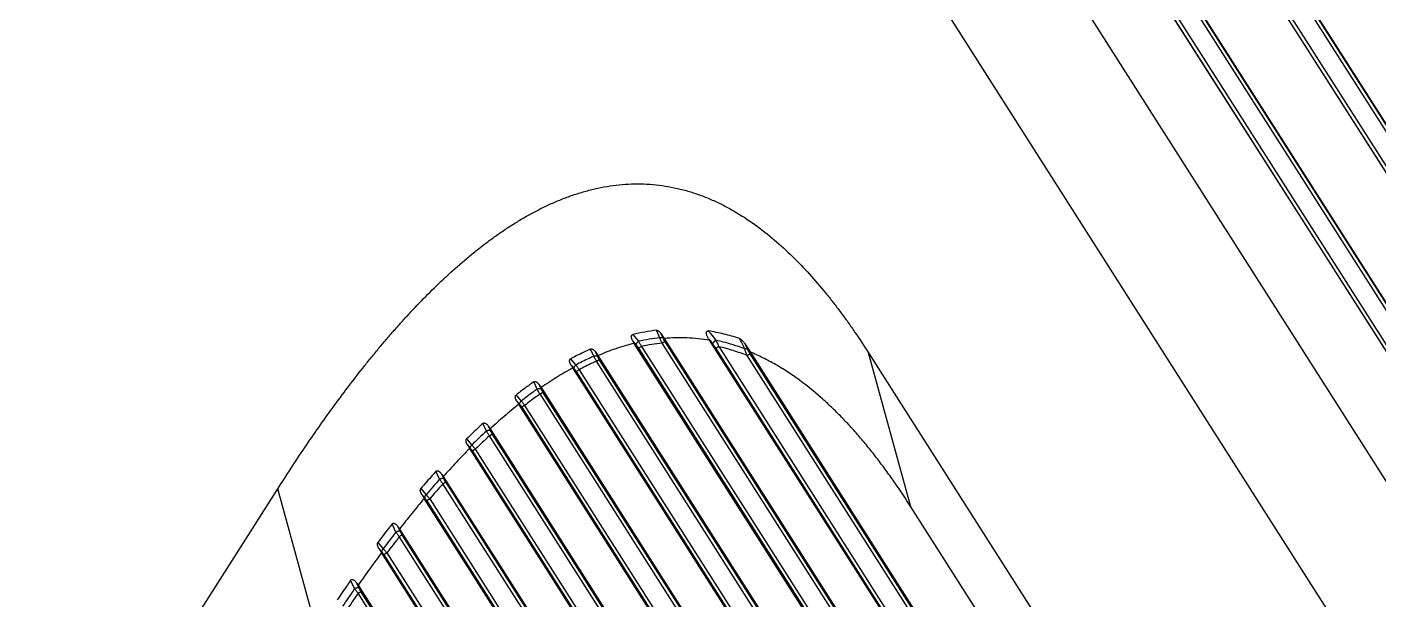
# Model space of a CAD drawing. Header units: millimetres. Extents: x 1409 to 26878, y 589 to 5187.
# Drawn here: x 2918.5 to 3032.7, y 1437.3 to 1485.6 of the extents above; entities that cross this region are included whole.
import ezdxf

# ---------------------------------------------------------------- set-up
doc = ezdxf.new("R2010")
doc.units = ezdxf.units.MM

msp = doc.modelspace()

# ---------------------------------------------------------------- linework, layer by layer
at = {"color": 7, "linetype": 'Continuous'}
for p, q in [((2958.7785, 1564.3004), (3153.6063, 1258.482)), ((2966.0989, 1563.7905), (3154.7795, 1267.6214)), ((2968.4965, 1564.1217), (3155.2993, 1270.9)), ((2975.703, 1563.7905), (3154.7795, 1282.6968)), ((2978.1005, 1564.1217), (3155.2993, 1285.9754)), ((3114.3886, 1331.0591), (2991.8564, 1523.3963)), ((3114.6407, 1331.2197), (2992.1084, 1523.5568)), ((3114.3886, 1334.5238), (2994.0636, 1523.3963)), ((3114.6407, 1334.6844), (2994.3157, 1523.5568)), ((3114.3886, 1346.1345), (3001.4604, 1523.3963)), ((3114.6407, 1346.2951), (3001.7125, 1523.5568)), ((3114.3886, 1349.5992), (3003.6677, 1523.3963)), ((3114.6407, 1349.7598), (3003.9197, 1523.5568)), ((3106.2173, 1314.2795), (2976.3117, 1518.1906)), ((2969.713, 1459.6837), (2970.1938, 1459.1107)), ((2971.9961, 1459.4077), (2971.7007, 1460.045)), ((2972.2557, 1459.4234), (2972.1064, 1459.7476)), ((2972.1064, 1459.7476), (2972.3605, 1459.3565)), ((2972.3605, 1459.3565), (3019.1576, 1385.8998)), ((2976.112, 1459.3329), (2976.1935, 1459.2025)), ((2966.4188, 1457.8486), (2966.1443, 1458.4564)), ((2966.7205, 1457.8756), (2966.5787, 1458.1895)), ((2966.5787, 1458.1895), (2966.7639, 1457.9051)), ((2969.7259, 1459.122), (2969.9798, 1458.8174)), ((2969.7259, 1459.122), (2969.8396, 1458.9398)), ((3016.3712, 1385.8998), (2969.8396, 1458.9398)), ((2970.4355, 1458.6823), (2970.1911, 1458.5266)), ((2970.1911, 1458.5266), (3016.8132, 1385.3445)), ((2970.4355, 1458.6823), (3017.4401, 1384.8998)), ((2972.1843, 1458.9553), (2972.4287, 1459.111)), ((3019.3629, 1384.8998), (2972.1843, 1458.9553)), ((3019.4231, 1385.3445), (2972.4287, 1459.111)), ((3022.8925, 1385.8998), (2976.1935, 1459.2025)), ((2976.9711, 1458.6597), (2976.7267, 1458.504)), ((2976.7267, 1458.504), (3023.3345, 1385.3445)), ((2976.9711, 1458.6597), (3023.9614, 1384.8998)), ((2979.1373, 1458.9438), (2979.6094, 1458.2145)), ((2979.6094, 1458.2145), (3025.6789, 1385.8998)), ((2964.4599, 1457.6274), (2964.9041, 1457.1082)), ((2964.4937, 1457.1), (2964.7258, 1456.8282)), ((2964.4937, 1457.1), (2964.6388, 1456.8671)), ((2966.6344, 1457.4306), (2966.8788, 1457.5863)), ((3012.8416, 1384.8998), (2966.6344, 1457.4306)), ((2966.7639, 1457.9051), (3012.6363, 1385.8998)), ((3012.9019, 1385.3445), (2966.8788, 1457.5863)), ((2979.3776, 1457.9005), (2979.622, 1458.0562)), ((3025.8842, 1384.8998), (2979.3776, 1457.9005)), ((3025.9444, 1385.3445), (2979.622, 1458.0562)), ((2989.6201, 1458.1345), (3036.2757, 1384.8998)), ((2993.1884, 1445.1472), (2989.6201, 1458.1345)), ((3009.8499, 1385.8998), (2964.6388, 1456.8671)), ((2965.1666, 1456.7164), (2964.9222, 1456.5607)), ((2964.9222, 1456.5607), (3010.2919, 1385.3445)), ((2965.1666, 1456.7164), (3010.9188, 1384.8998)), ((2961.6326, 1455.0728), (2961.3509, 1455.6926)), ((2961.9583, 1455.1141), (2961.8106, 1455.4382)), ((2961.8106, 1455.4382), (2961.9648, 1455.2018)), ((2961.8723, 1454.6692), (2962.1167, 1454.8249)), ((2961.9648, 1455.2018), (3006.115, 1385.8998)), ((3006.3806, 1385.3445), (2962.1167, 1454.8249)), ((2959.8532, 1454.5785), (2960.2895, 1454.07)), ((2959.905, 1454.0678), (2960.1314, 1453.8039)), ((2959.905, 1454.0678), (2960.0759, 1453.793)), ((3003.3286, 1385.8998), (2960.0759, 1453.793)), ((2960.5696, 1453.6959), (2960.3252, 1453.5402)), ((2960.5696, 1453.6959), (3004.3975, 1384.8998)), ((3006.3203, 1384.8998), (2961.8723, 1454.6692)), ((2960.3252, 1453.5402), (3003.7706, 1385.3445)), ((2957.34, 1451.54), (2957.0446, 1452.181)), ((2957.6797, 1451.5934), (2957.5232, 1451.9321)), ((2957.5232, 1451.9321), (2957.6607, 1451.7214)), ((2957.5974, 1451.143), (2957.8418, 1451.2987)), ((2957.6608, 1451.7214), (2999.5937, 1385.8998)), ((2999.8593, 1385.3445), (2957.8418, 1451.2987)), ((2955.6758, 1450.8703), (2956.1135, 1450.3588)), ((2955.7414, 1450.3679), (2955.9332, 1450.0593)), ((2955.7414, 1450.3679), (2955.9675, 1450.104)), ((2999.799, 1384.8998), (2957.5974, 1451.143)), ((2996.8074, 1385.8998), (2955.9332, 1450.0593)), ((2956.4066, 1449.9941), (2956.1622, 1449.8384)), ((2956.1622, 1449.8384), (2997.2493, 1385.3445)), ((2956.4066, 1449.9941), (2997.8762, 1384.8998)), ((2953.3922, 1447.4767), (2953.0824, 1448.1399)), ((2953.7405, 1447.5399), (2953.5751, 1447.8932)), ((2953.5751, 1447.8932), (2953.7027, 1447.6979)), ((2953.6627, 1447.0829), (2953.9071, 1447.2386)), ((2993.2777, 1384.8998), (2953.6627, 1447.0829)), ((2953.7027, 1447.6979), (2993.0724, 1385.8998)), ((2993.338, 1385.3445), (2953.9071, 1447.2386)), ((2918.5469, 1413.4277), (2939.7201, 1446.663)), ((2943.2884, 1433.6757), (2939.7201, 1446.663)), ((2951.8091, 1446.6833), (2952.2515, 1446.164)), ((2951.8854, 1446.1852), (2952.0944, 1445.8488)), ((2951.8854, 1446.1852), (2952.113, 1445.9183)), ((2990.2861, 1385.8998), (2952.0944, 1445.8488)), ((2952.5542, 1445.8048), (2952.3098, 1445.6491)), ((2952.3098, 1445.6491), (2990.728, 1385.3445)), ((2952.5542, 1445.8048), (2991.3549, 1384.8998)), ((3030.9331, 1385.8998), (2993.1884, 1445.1472)), ((2949.7027, 1443.0148), (2949.3794, 1443.6986)), ((2949.8829, 1443.4526), (2950.0041, 1443.2673)), ((2950.0567, 1443.0857), (2949.8829, 1443.4526)), ((2949.9832, 1442.6222), (2950.2276, 1442.7779)), ((2986.7564, 1384.8998), (2949.9832, 1442.6222)), ((2950.0041, 1443.2672), (2986.5511, 1385.8998)), ((2986.8167, 1385.3445), (2950.2276, 1442.7779)), ((2948.1803, 1442.1285), (2948.6283, 1441.6)), ((2948.2652, 1441.6323), (2948.4884, 1441.2726)), ((2948.2652, 1441.6323), (2948.4949, 1441.3615)), ((2983.7648, 1385.8998), (2948.4884, 1441.2726)), ((2948.9385, 1441.2439), (2948.6941, 1441.0882)), ((2948.6941, 1441.0882), (2984.2067, 1385.3445)), ((2948.9385, 1441.2439), (2984.8336, 1384.8998)), ((2946.2159, 1438.2389), (2945.8803, 1438.9415)), ((2946.3924, 1438.6952), (2946.5093, 1438.5165)), ((2946.5739, 1438.3159), (2946.3924, 1438.6952)), ((2946.5044, 1437.8465), (2946.7488, 1438.0022)), ((2980.2351, 1384.8998), (2946.5044, 1437.8465)), ((2946.5093, 1438.5165), (2980.0299, 1385.8998)), ((2980.2954, 1385.3445), (2946.7488, 1438.0022))]:
    msp.add_line(p, q, dxfattribs=at)
for centre, radius, start, end in [((3135.6285, 1538.5182), 175.5607, 206.952952, 207.113707), ((2994.3746, 1411.8593), 54.2782, 133.024543, 134.822057), ((2994.5368, 1411.6638), 54.0659, 133.096381, 134.850021), ((3010.1256, 1397.0231), 75.9226, 138.352923, 139.665386), ((3010.3932, 1396.7584), 75.8346, 138.424421, 139.702708), ((3030.3786, 1380.6358), 101.9792, 142.288651, 143.286752), ((3030.659, 1380.3861), 101.8916, 142.352165, 143.324697), ((3054.5614, 1363.275), 131.751, 145.320784, 146.108856), ((3055.0978, 1362.8686), 131.963, 145.376999, 146.143387)]:
    msp.add_arc(centre, radius, start, end, dxfattribs=at)
for points, knots in [([(2939.7201, 1446.663), (2940.4648, 1447.832), (2941.605, 1449.5709), (2943.1784, 1451.8534), (2944.3871, 1453.5452), (2945.627, 1455.2143), (2946.6882, 1456.5841), (2947.5555, 1457.6653), (2948.2156, 1458.4685), (2948.8856, 1459.2634), (2949.5662, 1460.0493), (2950.2576, 1460.8256), (2951.1948, 1461.847), (2952.3964, 1463.0957), (2953.6419, 1464.3008), (2954.6672, 1465.2337), (2955.4514, 1465.9164), (2956.2515, 1466.5804), (2957.0681, 1467.2239), (2957.9021, 1467.8449), (2958.754, 1468.441), (2959.6246, 1469.0097), (2960.8107, 1469.7272), (2962.0366, 1470.3779), (2963.3012, 1470.9461), (2964.269, 1471.3269), (2965.2551, 1471.6578), (2966.2579, 1471.9342), (2967.2751, 1472.1516), (2968.3039, 1472.3057), (2969.3406, 1472.3928), (2970.3808, 1472.4101), (2971.4198, 1472.356), (2972.4526, 1472.2301), (2973.4742, 1472.0334), (2974.4802, 1471.7682), (2975.4667, 1471.438), (2976.4306, 1471.0468), (2977.3696, 1470.5995), (2978.5864, 1469.9347), (2980.0402, 1468.9871), (2981.6757, 1467.7003), (2983.2088, 1466.2937), (2984.6475, 1464.7912), (2985.7753, 1463.4749), (2986.6389, 1462.3906), (2987.2685, 1461.5632), (2987.8807, 1460.7229), (2988.6752, 1459.587), (2989.2478, 1458.719), (2989.6201, 1458.1345)], [0, 0, 0, 0, 0.06249772, 0.09374801, 0.12499794, 0.15624775, 0.18749791, 0.20312312, 0.21874855, 0.23437406, 0.24999942, 0.26562485, 0.28125056, 0.31250058, 0.34375076, 0.35937657, 0.37500261, 0.39062841, 0.40625461, 0.42188058, 0.43750683, 0.4531329, 0.46875919, 0.50000499, 0.51563095, 0.53125682, 0.54688269, 0.56250839, 0.57813392, 0.59375934, 0.60938467, 0.62500992, 0.6406351, 0.65626024, 0.6718854, 0.68751064, 0.70313602, 0.71876151, 0.73438711, 0.75001291, 0.78125574, 0.81250134, 0.8437488, 0.87499742, 0.90624678, 0.92187262, 0.93749822, 0.95312425, 0.96875033, 1, 1, 1, 1]), ([(2969.7259, 1459.122), (2969.7117, 1459.1448), (2969.6847, 1459.1913), (2969.6493, 1459.2637), (2969.6201, 1459.3388), (2969.6024, 1459.4038), (2969.5941, 1459.4569), (2969.5915, 1459.4971), (2969.5934, 1459.5374), (2969.6013, 1459.5771), (2969.6168, 1459.6147), (2969.6414, 1459.6473), (2969.6744, 1459.6713), (2969.6999, 1459.6806), (2969.713, 1459.6837)], [0, 0, 0, 0, 0.12499982, 0.24999214, 0.37497289, 0.49993152, 0.56244206, 0.62495344, 0.68746992, 0.74999338, 0.81250741, 0.87499496, 0.93747611, 1, 1, 1, 1]), ([(2971.7007, 1460.045), (2971.372, 1460.0049), (2970.7055, 1459.9035), (2970.046, 1459.7639), (2969.713, 1459.6837)], [0, 0, 0, 0, 0.49155825, 1, 1, 1, 1]), ([(2971.9961, 1459.4077), (2971.6933, 1459.375), (2971.0895, 1459.2921), (2970.4912, 1459.1764), (2970.1938, 1459.1107)], [0, 0, 0, 0, 0.4999962, 1, 1, 1, 1]), ([(2971.7007, 1460.045), (2971.7116, 1460.0463), (2971.7336, 1460.0468), (2971.7662, 1460.0419), (2971.7978, 1460.0326), (2971.8382, 1460.0157), (2971.8856, 1459.9879), (2971.9375, 1459.9476), (2971.9852, 1459.9024), (2972.0292, 1459.8536), (2972.0697, 1459.802), (2972.0945, 1459.7659), (2972.1064, 1459.7476)], [0, 0, 0, 0, 0.06254165, 0.12510339, 0.18763859, 0.25017598, 0.37512628, 0.50009995, 0.62507813, 0.75005321, 0.87503062, 1, 1, 1, 1]), ([(2971.9961, 1459.4077), (2972.0215, 1459.4174), (2972.0597, 1459.4293), (2972.1105, 1459.4392), (2972.1459, 1459.4431), (2972.1786, 1459.4436), (2972.2081, 1459.4406), (2972.2339, 1459.4343), (2972.2491, 1459.4275), (2972.2557, 1459.4234)], [0, 0, 0, 0, 0.30473238, 0.44738803, 0.58082958, 0.70348832, 0.81427641, 0.91292455, 1, 1, 1, 1]), ([(2972.1843, 1458.9553), (2972.1486, 1459.0314), (2972.0979, 1459.1453), (2972.0368, 1459.2968), (2972.0091, 1459.3712), (2971.9961, 1459.4077)], [0, 0, 0, 0, 0.51432304, 0.76266519, 1, 1, 1, 1]), ([(2972.4287, 1459.111), (2972.3958, 1459.1626), (2972.3492, 1459.2405), (2972.293, 1459.3456), (2972.2676, 1459.3977), (2972.2557, 1459.4234)], [0, 0, 0, 0, 0.51347195, 0.76206027, 1, 1, 1, 1]), ([(2976.1935, 1459.2025), (2975.8775, 1459.256), (2975.242, 1459.3427), (2974.2823, 1459.4116), (2973.3203, 1459.4191), (2972.6798, 1459.3839), (2972.3605, 1459.3565)], [0, 0, 0, 0, 0.24999952, 0.49999867, 0.74999889, 1, 1, 1, 1]), ([(2976.112, 1459.3328), (2976.0942, 1459.3614), (2976.0598, 1459.4194), (2976.0133, 1459.5092), (2975.9798, 1459.5865), (2975.9572, 1459.65), (2975.943, 1459.6985), (2975.932, 1459.7479), (2975.9255, 1459.7981), (2975.9252, 1459.8403), (2975.9296, 1459.8738), (2975.9358, 1459.8984), (2975.9456, 1459.9218), (2975.9595, 1459.9431), (2975.9778, 1459.9609), (2975.9998, 1459.9739), (2976.0239, 1459.982), (2976.0574, 1459.9869), (2976.0829, 1459.9852), (2976.0996, 1459.9826)], [0, 0, 0, 0, 0.12498424, 0.24995742, 0.37491421, 0.43740203, 0.49988696, 0.56236747, 0.6248397, 0.68729533, 0.71855705, 0.74982157, 0.78109102, 0.81237504, 0.84364906, 0.87493238, 0.90623177, 0.93751922, 1, 1, 1, 1]), ([(2976.0996, 1459.9826), (2976.1516, 1459.9168), (2976.3598, 1459.6529), (2976.5675, 1459.3886), (2976.723, 1459.1898)], [0, 0, 0, 0, 0.24945817, 1, 1, 1, 1]), ([(2978.7166, 1459.3531), (2978.4988, 1459.4247), (2978.0637, 1459.558), (2977.1948, 1459.7856), (2976.5376, 1459.9152), (2976.0996, 1459.9826)], [0, 0, 0, 0, 0.25521757, 0.50653705, 1, 1, 1, 1]), ([(2976.112, 1459.3329), (2976.1402, 1459.2966), (2976.2533, 1459.1515), (2976.3661, 1459.0063), (2976.4507, 1458.8972)], [0, 0, 0, 0, 0.24969742, 1, 1, 1, 1]), ([(2979.1656, 1458.479), (2979.1279, 1458.5519), (2978.9776, 1458.843), (2978.8282, 1459.1344), (2978.7166, 1459.3531)], [0, 0, 0, 0, 0.25060871, 1, 1, 1, 1]), ([(2978.7166, 1459.3531), (2978.7284, 1459.3492), (2978.7515, 1459.3398), (2978.7954, 1459.3165), (2978.8466, 1459.281), (2978.9032, 1459.2325), (2978.956, 1459.1798), (2979.0055, 1459.1241), (2979.0676, 1459.0466), (2979.1104, 1458.9854), (2979.1373, 1458.9438)], [0, 0, 0, 0, 0.06252616, 0.12506521, 0.25004581, 0.37504706, 0.50005245, 0.62505657, 0.750057, 1, 1, 1, 1]), ([(2966.1443, 1458.4564), (2966.0067, 1458.3951), (2965.4375, 1458.1349), (2964.8783, 1457.8527), (2964.4599, 1457.6274)], [0, 0, 0, 0, 0.24069521, 1, 1, 1, 1]), ([(2966.1443, 1458.4564), (2966.1547, 1458.461), (2966.1767, 1458.4679), (2966.211, 1458.4709), (2966.2453, 1458.4676), (2966.2896, 1458.4564), (2966.3418, 1458.4324), (2966.3985, 1458.394), (2966.4502, 1458.349), (2966.4973, 1458.2993), (2966.5402, 1458.246), (2966.5663, 1458.2086), (2966.5787, 1458.1895)], [0, 0, 0, 0, 0.06256012, 0.12513611, 0.18768949, 0.25024937, 0.37515611, 0.50011594, 0.62508709, 0.75005617, 0.87503234, 1, 1, 1, 1]), ([(2969.8396, 1458.9398), (2969.3137, 1458.8116), (2968.2732, 1458.507), (2967.2616, 1458.1179), (2966.7639, 1457.9051)], [0, 0, 0, 0, 0.49998574, 1, 1, 1, 1]), ([(2970.1938, 1459.1107), (2970.1784, 1459.1002), (2970.1486, 1459.0779), (2970.1069, 1459.0412), (2970.0692, 1459.0023), (2970.0367, 1458.9623), (2970.0107, 1458.9228), (2969.9919, 1458.885), (2969.9809, 1458.8501), (2969.9789, 1458.8275), (2969.9798, 1458.8174)], [0, 0, 0, 0, 0.14857427, 0.29786783, 0.44356871, 0.58166774, 0.70854912, 0.82136487, 0.9184619, 1, 1, 1, 1]), ([(2969.9798, 1458.8174), (2970.0171, 1458.7725), (2970.0906, 1458.6776), (2970.1581, 1458.5784), (2970.1911, 1458.5266)], [0, 0, 0, 0, 0.48737481, 1, 1, 1, 1]), ([(2970.1938, 1459.1107), (2970.2366, 1459.0434), (2970.3206, 1458.9025), (2970.3977, 1458.7576), (2970.4355, 1458.6823)], [0, 0, 0, 0, 0.48612451, 1, 1, 1, 1]), ([(2972.1843, 1458.9553), (2971.8906, 1458.9261), (2971.3049, 1458.8508), (2970.7242, 1458.7435), (2970.4355, 1458.6823)], [0, 0, 0, 0, 0.49999653, 1, 1, 1, 1]), ([(2976.723, 1459.1898), (2976.7058, 1459.1796), (2976.6716, 1459.1574), (2976.6227, 1459.1207), (2976.5768, 1459.0813), (2976.5358, 1459.0408), (2976.5013, 1459.0008), (2976.4783, 1458.9681), (2976.4647, 1458.9433), (2976.4574, 1458.9268), (2976.4526, 1458.9116), (2976.4509, 1458.9018), (2976.4507, 1458.8972)], [0, 0, 0, 0, 0.14691667, 0.29811622, 0.44784374, 0.59042809, 0.72061792, 0.83395745, 0.88328373, 0.92738588, 0.96622716, 1, 1, 1, 1]), ([(2976.4507, 1458.8972), (2976.4991, 1458.8348), (2976.594, 1458.7057), (2976.6831, 1458.5725), (2976.7267, 1458.504)], [0, 0, 0, 0, 0.49310229, 1, 1, 1, 1]), ([(2976.723, 1459.1898), (2976.7677, 1459.1052), (2976.8544, 1458.9303), (2976.9331, 1458.7516), (2976.9711, 1458.6597)], [0, 0, 0, 0, 0.49052074, 1, 1, 1, 1]), ([(2979.1656, 1458.479), (2978.7687, 1458.6292), (2977.9633, 1458.8996), (2977.1386, 1459.1046), (2976.723, 1459.1898)], [0, 0, 0, 0, 0.50000562, 1, 1, 1, 1]), ([(2979.3776, 1457.9005), (2979.1824, 1457.9794), (2978.7891, 1458.1298), (2978.1908, 1458.3324), (2977.5849, 1458.5107), (2977.1764, 1458.6129), (2976.9711, 1458.6597)], [0, 0, 0, 0, 0.25000161, 0.50000185, 0.75000113, 1, 1, 1, 1]), ([(2979.1656, 1458.479), (2979.1856, 1458.4864), (2979.2152, 1458.496), (2979.2541, 1458.5052), (2979.2805, 1458.5097), (2979.3047, 1458.5121), (2979.3262, 1458.5122), (2979.345, 1458.5101), (2979.3562, 1458.507), (2979.3612, 1458.505)], [0, 0, 0, 0, 0.31876181, 0.46411515, 0.59788327, 0.71888197, 0.82632814, 0.91989248, 1, 1, 1, 1]), ([(2979.3776, 1457.9005), (2979.3376, 1457.9972), (2979.2625, 1458.1884), (2979.1955, 1458.3827), (2979.1656, 1458.479)], [0, 0, 0, 0, 0.50901956, 1, 1, 1, 1]), ([(2979.622, 1458.0562), (2979.5749, 1458.1302), (2979.5064, 1458.2417), (2979.4207, 1458.3921), (2979.3804, 1458.4674), (2979.3612, 1458.505)], [0, 0, 0, 0, 0.5064416, 0.75606401, 1, 1, 1, 1]), ([(2993.1884, 1445.1472), (2992.7601, 1445.8195), (2992.0991, 1446.8163), (2991.1761, 1448.1164), (2990.4616, 1449.0754), (2989.7235, 1450.0163), (2988.9603, 1450.937), (2988.1704, 1451.8349), (2987.3521, 1452.7071), (2986.5038, 1453.5502), (2985.3308, 1454.63), (2984.0903, 1455.6355), (2982.7793, 1456.5435), (2981.7597, 1457.1694), (2980.7045, 1457.7331), (2979.9778, 1458.0626), (2979.6094, 1458.2145)], [0, 0, 0, 0, 0.12499893, 0.18750364, 0.25000685, 0.31250968, 0.37501342, 0.43751698, 0.5000205, 0.5625241, 0.62502695, 0.74999925, 0.81250093, 0.87500123, 0.93750139, 1, 1, 1, 1]), ([(2964.4937, 1457.1), (2964.4809, 1457.1206), (2964.4566, 1457.1627), (2964.4248, 1457.2282), (2964.3986, 1457.2963), (2964.3797, 1457.3667), (2964.3719, 1457.4271), (2964.3727, 1457.4758), (2964.3777, 1457.5119), (2964.3882, 1457.547), (2964.4052, 1457.5796), (2964.4291, 1457.6075), (2964.4492, 1457.6216), (2964.4599, 1457.6274)], [0, 0, 0, 0, 0.12496178, 0.24992441, 0.37487682, 0.49982087, 0.624738, 0.68725804, 0.7497913, 0.81233655, 0.87487786, 0.93744495, 1, 1, 1, 1]), ([(2964.9041, 1457.1082), (2964.8906, 1457.0976), (2964.8644, 1457.0756), (2964.8282, 1457.04), (2964.7962, 1457.0028), (2964.7692, 1456.965), (2964.748, 1456.9278), (2964.7332, 1456.8922), (2964.7252, 1456.8591), (2964.7246, 1456.8379), (2964.7258, 1456.8282)], [0, 0, 0, 0, 0.15017337, 0.29900782, 0.44291566, 0.57882966, 0.70398279, 0.81631617, 0.91485569, 1, 1, 1, 1]), ([(2966.4188, 1457.8486), (2966.2905, 1457.7914), (2965.7792, 1457.5579), (2965.2763, 1457.3061), (2964.9041, 1457.1082)], [0, 0, 0, 0, 0.25001814, 1, 1, 1, 1]), ([(2964.9041, 1457.1082), (2964.9499, 1457.0472), (2965.0404, 1456.9185), (2965.1247, 1456.7857), (2965.1666, 1456.7164)], [0, 0, 0, 0, 0.48492784, 1, 1, 1, 1]), ([(2966.6344, 1457.4306), (2966.51, 1457.3754), (2966.0147, 1457.1501), (2965.5274, 1456.9072), (2965.1666, 1456.7164)], [0, 0, 0, 0, 0.25001776, 1, 1, 1, 1]), ([(2966.4188, 1457.8486), (2966.4474, 1457.8614), (2966.491, 1457.8774), (2966.5497, 1457.8912), (2966.5912, 1457.8971), (2966.6298, 1457.8987), (2966.6647, 1457.8959), (2966.6951, 1457.8887), (2966.7129, 1457.8805), (2966.7205, 1457.8756)], [0, 0, 0, 0, 0.30051991, 0.44350036, 0.5780802, 0.70207626, 0.81394105, 0.9130698, 1, 1, 1, 1]), ([(2966.6344, 1457.4306), (2966.594, 1457.5006), (2966.5187, 1457.6382), (2966.45, 1457.7792), (2966.4188, 1457.8486)], [0, 0, 0, 0, 0.51526501, 1, 1, 1, 1]), ([(2966.8788, 1457.5863), (2966.8483, 1457.6341), (2966.7921, 1457.7287), (2966.7425, 1457.827), (2966.7205, 1457.8756)], [0, 0, 0, 0, 0.51525742, 1, 1, 1, 1]), ([(2964.6388, 1456.8671), (2964.1784, 1456.6144), (2963.2724, 1456.0815), (2962.3959, 1455.5017), (2961.9648, 1455.2018)], [0, 0, 0, 0, 0.49999355, 1, 1, 1, 1]), ([(2964.7258, 1456.8282), (2964.7607, 1456.7874), (2964.8291, 1456.7002), (2964.8916, 1456.6088), (2964.9222, 1456.5607)], [0, 0, 0, 0, 0.48517219, 1, 1, 1, 1]), ([(2961.3509, 1455.6926), (2961.1045, 1455.5189), (2960.6005, 1455.1538), (2960.1058, 1454.7762), (2959.8532, 1454.5785)], [0, 0, 0, 0, 0.4844845, 1, 1, 1, 1]), ([(2961.6326, 1455.0728), (2961.5188, 1454.9918), (2961.0654, 1454.6653), (2960.6196, 1454.3282), (2960.2895, 1454.07)], [0, 0, 0, 0, 0.25000741, 1, 1, 1, 1]), ([(2961.3509, 1455.6926), (2961.3608, 1455.6996), (2961.3822, 1455.7112), (2961.4175, 1455.7202), (2961.4538, 1455.7212), (2961.5015, 1455.7136), (2961.558, 1455.6912), (2961.619, 1455.6524), (2961.6742, 1455.6058), (2961.7243, 1455.5538), (2961.7699, 1455.4978), (2961.7975, 1455.4584), (2961.8106, 1455.4382)], [0, 0, 0, 0, 0.06257219, 0.1251508, 0.18770441, 0.25026147, 0.37511945, 0.50006746, 0.62504041, 0.75002093, 0.87501094, 1, 1, 1, 1]), ([(2961.6326, 1455.0728), (2961.6478, 1455.0805), (2961.6786, 1455.0946), (2961.7257, 1455.1118), (2961.7725, 1455.1247), (2961.8176, 1455.1329), (2961.8598, 1455.1361), (2961.8979, 1455.1344), (2961.9308, 1455.1276), (2961.9501, 1455.1192), (2961.9583, 1455.1141)], [0, 0, 0, 0, 0.15043306, 0.29930842, 0.44311449, 0.57885915, 0.70385092, 0.81609776, 0.9146746, 1, 1, 1, 1]), ([(2961.8723, 1454.6692), (2961.828, 1454.7365), (2961.7447, 1454.8691), (2961.6679, 1455.0056), (2961.6326, 1455.0728)], [0, 0, 0, 0, 0.51497464, 1, 1, 1, 1]), ([(2962.1167, 1454.8249), (2962.0863, 1454.8726), (2962.0302, 1454.9673), (2961.9804, 1455.0655), (2961.9583, 1455.1141)], [0, 0, 0, 0, 0.51479663, 1, 1, 1, 1]), ([(2960.0759, 1453.793), (2959.6609, 1453.4628), (2958.8438, 1452.7858), (2958.0513, 1452.0803), (2957.6608, 1451.7214)], [0, 0, 0, 0, 0.49999724, 1, 1, 1, 1]), ([(2959.905, 1454.0678), (2959.8928, 1454.0874), (2959.8697, 1454.1273), (2959.8393, 1454.1896), (2959.8141, 1454.2542), (2959.7953, 1454.321), (2959.785, 1454.3896), (2959.7863, 1454.4478), (2959.7961, 1454.4931), (2959.8087, 1454.5255), (2959.8275, 1454.555), (2959.8441, 1454.5714), (2959.8532, 1454.5785)], [0, 0, 0, 0, 0.12496269, 0.24993419, 0.37489804, 0.49986427, 0.62481866, 0.74971498, 0.81228093, 0.87484222, 0.93742872, 1, 1, 1, 1]), ([(2960.2895, 1454.07), (2960.265, 1454.0494), (2960.231, 1454.0163), (2960.1923, 1453.9683), (2960.1685, 1453.9326), (2960.1499, 1453.8976), (2960.1371, 1453.8641), (2960.1305, 1453.833), (2960.1302, 1453.813), (2960.1314, 1453.8039)], [0, 0, 0, 0, 0.30029031, 0.44352532, 0.57842469, 0.70267366, 0.81461055, 0.9135495, 1, 1, 1, 1]), ([(2960.1314, 1453.8039), (2960.1659, 1453.7637), (2960.2334, 1453.6778), (2960.295, 1453.5876), (2960.3252, 1453.5402)], [0, 0, 0, 0, 0.48481086, 1, 1, 1, 1]), ([(2960.2895, 1454.07), (2960.3379, 1454.012), (2960.4342, 1453.8894), (2960.5245, 1453.7623), (2960.5696, 1453.6959)], [0, 0, 0, 0, 0.48481318, 1, 1, 1, 1]), ([(2961.8723, 1454.6692), (2961.7619, 1454.5906), (2961.3222, 1454.2735), (2960.8899, 1453.9463), (2960.5696, 1453.6959)], [0, 0, 0, 0, 0.25000713, 1, 1, 1, 1]), ([(2957.0446, 1452.181), (2956.9336, 1452.0785), (2956.4716, 1451.6477), (2956.0172, 1451.2086), (2955.6758, 1450.8703)], [0, 0, 0, 0, 0.23917077, 1, 1, 1, 1]), ([(2957.0446, 1452.181), (2957.0539, 1452.1896), (2957.0745, 1452.2045), (2957.1101, 1452.2182), (2957.148, 1452.2225), (2957.1795, 1452.2193), (2957.204, 1452.2137), (2957.2281, 1452.2062), (2957.2571, 1452.1939), (2957.2902, 1452.1756), (2957.332, 1452.1476), (2957.3804, 1452.1072), (2957.4329, 1452.0529), (2957.4806, 1451.9944), (2957.5095, 1451.9532), (2957.5232, 1451.9321)], [0, 0, 0, 0, 0.06253885, 0.12507486, 0.18759819, 0.25011764, 0.2814019, 0.31267704, 0.37519071, 0.43769887, 0.50019816, 0.62513172, 0.75007943, 0.87503753, 1, 1, 1, 1]), ([(2957.34, 1451.54), (2957.3556, 1451.5484), (2957.3874, 1451.5641), (2957.4362, 1451.5836), (2957.4851, 1451.5986), (2957.5323, 1451.6086), (2957.5766, 1451.6134), (2957.6165, 1451.6128), (2957.651, 1451.6068), (2957.6712, 1451.5986), (2957.6797, 1451.5934)], [0, 0, 0, 0, 0.14973923, 0.29882669, 0.44347139, 0.58021014, 0.70597536, 0.81842423, 0.91631196, 1, 1, 1, 1]), ([(2957.5974, 1451.143), (2957.5502, 1451.209), (2957.4611, 1451.3393), (2957.3783, 1451.4736), (2957.34, 1451.54)], [0, 0, 0, 0, 0.51442477, 1, 1, 1, 1]), ([(2957.8418, 1451.2987), (2957.8109, 1451.3473), (2957.7535, 1451.4439), (2957.7025, 1451.5439), (2957.6797, 1451.5934)], [0, 0, 0, 0, 0.51386944, 1, 1, 1, 1]), ([(2955.7414, 1450.3679), (2955.7296, 1450.387), (2955.707, 1450.426), (2955.6772, 1450.4866), (2955.6523, 1450.5493), (2955.6332, 1450.6142), (2955.6218, 1450.6808), (2955.621, 1450.7374), (2955.6281, 1450.782), (2955.6381, 1450.8144), (2955.6535, 1450.8446), (2955.6678, 1450.8624), (2955.6758, 1450.8703)], [0, 0, 0, 0, 0.12495881, 0.24992734, 0.37489146, 0.49986023, 0.62482263, 0.74974483, 0.81230297, 0.87485763, 0.93743667, 1, 1, 1, 1]), ([(2956.1135, 1450.3588), (2956.0907, 1450.3386), (2956.0591, 1450.3065), (2956.0232, 1450.2602), (2956.0013, 1450.2262), (2955.9843, 1450.1929), (2955.9726, 1450.1611), (2955.9665, 1450.1316), (2955.9664, 1450.1127), (2955.9675, 1450.104)], [0, 0, 0, 0, 0.30168695, 0.44466401, 0.57902408, 0.70270823, 0.81427358, 0.91318427, 1, 1, 1, 1]), ([(2956.1135, 1450.3588), (2956.164, 1450.3024), (2956.2645, 1450.183), (2956.3592, 1450.059), (2956.4066, 1449.9941)], [0, 0, 0, 0, 0.48503378, 1, 1, 1, 1]), ([(2955.9332, 1450.0593), (2955.5513, 1449.6756), (2954.7981, 1448.8974), (2954.0647, 1448.1005), (2953.7027, 1447.6979)], [0, 0, 0, 0, 0.4999988, 1, 1, 1, 1]), ([(2955.9675, 1450.104), (2956.0021, 1450.0635), (2956.0699, 1449.977), (2956.1318, 1449.8861), (2956.1622, 1449.8384)], [0, 0, 0, 0, 0.48510701, 1, 1, 1, 1]), ([(2953.0824, 1448.1399), (2952.9786, 1448.0242), (2952.5494, 1447.5428), (2952.1266, 1447.0558), (2951.8091, 1446.6833)], [0, 0, 0, 0, 0.24101628, 1, 1, 1, 1]), ([(2953.0824, 1448.1399), (2953.0911, 1448.1496), (2953.1109, 1448.1671), (2953.1465, 1448.1844), (2953.1855, 1448.1913), (2953.2248, 1448.1888), (2953.2629, 1448.1792), (2953.3113, 1448.1594), (2953.367, 1448.125), (2953.4271, 1448.0748), (2953.4815, 1448.0185), (2953.5309, 1447.9578), (2953.5609, 1447.9151), (2953.5751, 1447.8932)], [0, 0, 0, 0, 0.06253924, 0.12504696, 0.18756021, 0.25008813, 0.31261858, 0.3751403, 0.5000448, 0.62500975, 0.74999618, 0.87499403, 1, 1, 1, 1]), ([(2953.3922, 1447.4767), (2953.408, 1447.4858), (2953.4404, 1447.5025), (2953.4903, 1447.5236), (2953.5404, 1447.5401), (2953.589, 1447.5516), (2953.6346, 1447.5576), (2953.6757, 1447.558), (2953.7111, 1447.5528), (2953.7319, 1447.545), (2953.7405, 1447.5399)], [0, 0, 0, 0, 0.14931837, 0.29869093, 0.44403056, 0.58156673, 0.70792458, 0.82047829, 0.91775374, 1, 1, 1, 1]), ([(2953.6627, 1447.0829), (2953.6133, 1447.1481), (2953.52, 1447.2773), (2953.4328, 1447.4107), (2953.3922, 1447.4767)], [0, 0, 0, 0, 0.51386494, 1, 1, 1, 1]), ([(2953.9071, 1447.2386), (2953.8755, 1447.2882), (2953.8168, 1447.387), (2953.7643, 1447.4893), (2953.7405, 1447.5399)], [0, 0, 0, 0, 0.51296122, 1, 1, 1, 1]), ([(2952.0944, 1445.8488), (2951.7377, 1445.4253), (2951.033, 1444.5711), (2950.3445, 1443.7038), (2950.0041, 1443.2672)], [0, 0, 0, 0, 0.49999943, 1, 1, 1, 1]), ([(2951.8854, 1446.1852), (2951.8737, 1446.204), (2951.8515, 1446.2424), (2951.8219, 1446.3021), (2951.7969, 1446.3639), (2951.7774, 1446.4276), (2951.7651, 1446.4932), (2951.7628, 1446.5489), (2951.7679, 1446.5931), (2951.7761, 1446.6256), (2951.7893, 1446.6563), (2951.8019, 1446.6749), (2951.8091, 1446.6833)], [0, 0, 0, 0, 0.12495518, 0.2499211, 0.37488417, 0.4998533, 0.62481961, 0.74975683, 0.81230968, 0.87486268, 0.93744016, 1, 1, 1, 1]), ([(2952.2515, 1446.164), (2952.2298, 1446.1443), (2952.1998, 1446.113), (2952.1658, 1446.0682), (2952.145, 1446.0354), (2952.129, 1446.0035), (2952.1179, 1445.9731), (2952.1122, 1445.9448), (2952.112, 1445.9267), (2952.113, 1445.9183)], [0, 0, 0, 0, 0.30294076, 0.44585549, 0.57991773, 0.7032261, 0.81446968, 0.91319907, 1, 1, 1, 1]), ([(2952.113, 1445.9183), (2952.148, 1445.8772), (2952.2165, 1445.7894), (2952.2791, 1445.6973), (2952.3098, 1445.6491)], [0, 0, 0, 0, 0.48559859, 1, 1, 1, 1]), ([(2952.2515, 1446.164), (2952.2769, 1446.1369), (2952.328, 1446.0807), (2952.4304, 1445.962), (2952.5052, 1445.8688), (2952.5542, 1445.8048)], [0, 0, 0, 0, 0.23718137, 0.48537046, 1, 1, 1, 1]), ([(2949.3794, 1443.6986), (2949.2812, 1443.5727), (2948.8777, 1443.0523), (2948.4792, 1442.5279), (2948.1803, 1442.1286)], [0, 0, 0, 0, 0.2424472, 1, 1, 1, 1]), ([(2949.3794, 1443.6986), (2949.3876, 1443.7092), (2949.4066, 1443.7287), (2949.4421, 1443.7489), (2949.4819, 1443.7578), (2949.5225, 1443.7564), (2949.5618, 1443.747), (2949.5992, 1443.7319), (2949.6347, 1443.7127), (2949.6793, 1443.6829), (2949.7308, 1443.6396), (2949.7867, 1443.5816), (2949.8374, 1443.519), (2949.8682, 1443.4751), (2949.8829, 1443.4526)], [0, 0, 0, 0, 0.06255462, 0.12508685, 0.1875953, 0.25009986, 0.31260926, 0.37511624, 0.43762009, 0.50012377, 0.62506572, 0.7500316, 0.87501088, 1, 1, 1, 1]), ([(2949.7027, 1443.0148), (2949.7186, 1443.0242), (2949.7514, 1443.0417), (2949.802, 1443.064), (2949.853, 1443.0817), (2949.9025, 1443.0942), (2949.949, 1443.1013), (2949.9909, 1443.1026), (2950.0268, 1443.0981), (2950.0479, 1443.0906), (2950.0567, 1443.0857)], [0, 0, 0, 0, 0.14905368, 0.29869453, 0.44460668, 0.58278084, 0.70960169, 0.82221869, 0.91896942, 1, 1, 1, 1]), ([(2949.9832, 1442.6222), (2949.9322, 1442.6871), (2949.8356, 1442.8159), (2949.7449, 1442.9489), (2949.7027, 1443.0148)], [0, 0, 0, 0, 0.51335646, 1, 1, 1, 1]), ([(2950.2276, 1442.7779), (2950.1953, 1442.8286), (2950.1352, 1442.9295), (2950.0812, 1443.0339), (2950.0567, 1443.0857)], [0, 0, 0, 0, 0.51217416, 1, 1, 1, 1]), ([(2948.4884, 1441.2726), (2948.1517, 1440.8182), (2947.4855, 1439.9042), (2946.8326, 1438.9805), (2946.5093, 1438.5165)], [0, 0, 0, 0, 0.49999971, 1, 1, 1, 1]), ([(2948.2652, 1441.6323), (2948.2536, 1441.651), (2948.2314, 1441.6891), (2948.2019, 1441.7483), (2948.1767, 1441.8095), (2948.1568, 1441.8727), (2948.1437, 1441.9376), (2948.1402, 1441.9929), (2948.144, 1442.0369), (2948.1507, 1442.0694), (2948.1623, 1442.1006), (2948.1737, 1442.1197), (2948.1803, 1442.1285)], [0, 0, 0, 0, 0.12495207, 0.2499151, 0.37487773, 0.4998475, 0.6248167, 0.74976357, 0.81231319, 0.87486261, 0.93743992, 1, 1, 1, 1]), ([(2948.6283, 1441.6), (2948.6075, 1441.5806), (2948.5786, 1441.55), (2948.5459, 1441.5064), (2948.526, 1441.4746), (2948.5105, 1441.4437), (2948.4999, 1441.4144), (2948.4943, 1441.3871), (2948.494, 1441.3696), (2948.4949, 1441.3615)], [0, 0, 0, 0, 0.30405079, 0.44699506, 0.58086776, 0.70391202, 0.81487897, 0.91339623, 1, 1, 1, 1]), ([(2948.4949, 1441.3615), (2948.5304, 1441.3197), (2948.5996, 1441.2305), (2948.663, 1441.1371), (2948.6941, 1441.0882)], [0, 0, 0, 0, 0.48611631, 1, 1, 1, 1]), ([(2948.6283, 1441.6), (2948.6543, 1441.5732), (2948.7067, 1441.5174), (2948.8115, 1441.3999), (2948.8882, 1441.3073), (2948.9385, 1441.2439)], [0, 0, 0, 0, 0.23743892, 0.48569749, 1, 1, 1, 1]), ([(2945.8803, 1438.9415), (2945.7868, 1438.8073), (2945.4038, 1438.2556), (2945.0252, 1437.7008), (2944.7412, 1437.2796)], [0, 0, 0, 0, 0.24356986, 1, 1, 1, 1]), ([(2945.8803, 1438.9415), (2945.8882, 1438.9528), (2945.9065, 1438.9737), (2945.9417, 1438.9964), (2945.9821, 1439.007), (2946.0237, 1439.0063), (2946.0641, 1438.9971), (2946.1025, 1438.9817), (2946.1387, 1438.962), (2946.1844, 1438.9314), (2946.237, 1438.8869), (2946.294, 1438.8274), (2946.3459, 1438.7633), (2946.3774, 1438.7182), (2946.3924, 1438.6952)], [0, 0, 0, 0, 0.06256668, 0.12510899, 0.18761317, 0.25011104, 0.31261566, 0.37511923, 0.43762051, 0.50012229, 0.62506191, 0.75002762, 0.87500831, 1, 1, 1, 1]), ([(2946.2159, 1438.2389), (2946.232, 1438.2486), (2946.265, 1438.2667), (2946.3161, 1438.2898), (2946.3677, 1438.3084), (2946.4178, 1438.3219), (2946.4649, 1438.3298), (2946.5073, 1438.3318), (2946.5437, 1438.328), (2946.565, 1438.3208), (2946.5739, 1438.3159)], [0, 0, 0, 0, 0.14887888, 0.2987596, 0.44514536, 0.58383724, 0.71102804, 0.82368578, 0.91999199, 1, 1, 1, 1]), ([(2946.5044, 1437.8465), (2946.452, 1437.9113), (2946.3528, 1438.0399), (2946.2595, 1438.1729), (2946.2159, 1438.2389)], [0, 0, 0, 0, 0.5129085, 1, 1, 1, 1]), ([(2946.7488, 1438.0022), (2946.7158, 1438.0539), (2946.6544, 1438.1568), (2946.5991, 1438.2632), (2946.5739, 1438.3159)], [0, 0, 0, 0, 0.51151048, 1, 1, 1, 1])]:
    msp.add_open_spline(points, degree=3, knots=knots, dxfattribs=at)

doc.saveas('drawing.dxf')
